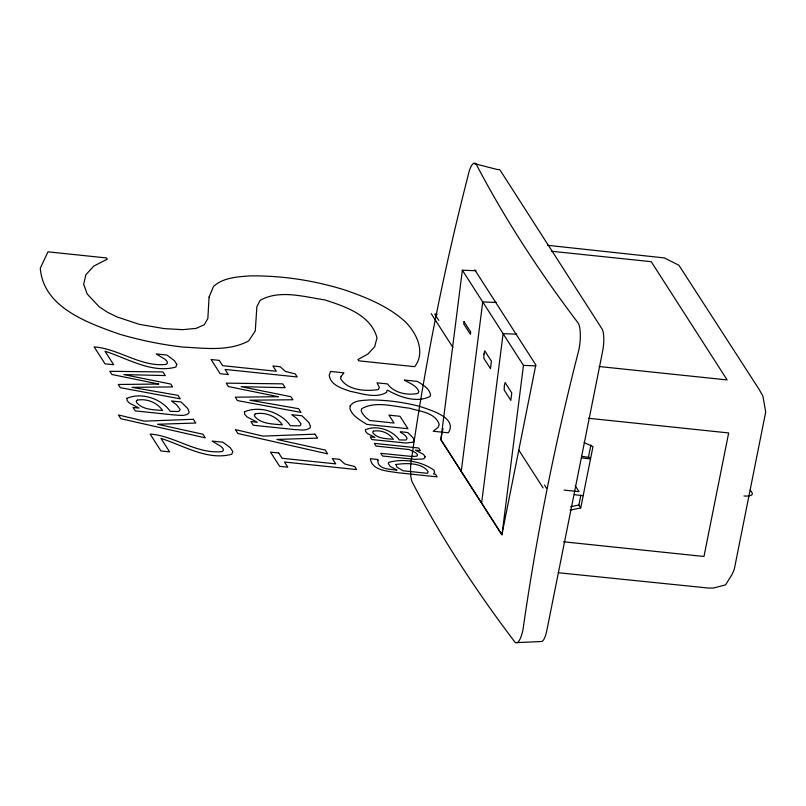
<?xml version="1.0" encoding="UTF-8"?>
<svg xmlns="http://www.w3.org/2000/svg" width="806" height="806" viewBox="0 0 806 806"><rect width="100%" height="100%" fill="white"/><g stroke="black" fill="none" stroke-linecap="round" stroke-linejoin="round"><path stroke-width="1.21" d="M462.362 270.232L440.882 439.623L501.977 534.781L523.457 365.4L462.362 270.232L475.983 270.715M461.254 471.339L482.723 301.958L496.355 302.441M481.615 503.065L503.095 333.674L516.717 334.158M442.01 433.457L440.781 439.613L501.876 534.771L535.819 364.896L474.724 269.738M442.504 430.988L442.998 428.53M570.084 510.117L580.723 507.911L578.879 505.03L580.834 495.227M588.43 457.224L590.879 444.972M580.723 507.911L592.974 446.625L584.149 442.575M570.598 506.742L578.879 505.03M517.351 642.583L542.065 641.465A17.581 4.806 -84 0 0 546.861 630.342L602.616 351.315A17.581 4.806 -84 0 0 601.961 328.818L500.345 170.54A17.581 4.806 -84 0 0 497.947 169.673L473.515 163.416M523.457 365.4L535.839 365.843M547.677 245.316L664.325 257.92L678.924 265.275L759.212 389.55L762.909 396.089L765.7 412.037L734.286 569.278L732.1 574.386L725.551 584.884L713.29 588.078L708.474 588.058L558.185 572.723M551.808 251.281L651.218 261.678L727.123 379.918L599.14 366.518M437.215 314.3L434.716 314.038L438.786 320.375M588.259 418.243L728.664 432.943L703.97 556.483L563.565 541.793M564.049 490.098L579.03 491.67L575.212 485.726M583.171 495.66L576.884 494.995A6.579 2.045 11.3 0 1 574.366 494.572M581.539 456.347L589.599 457.445L590.526 458.886L584.229 458.221A6.579 2.045 11.3 0 1 581.71 457.798M750.265 490.018L752.058 492.809A12.422 3.859 11.3 0 1 743.968 495.982M544.544 485.101L546.579 488.265M431.24 313.675L452.932 347.467M518.691 449.889L543.093 487.902M176.776 364.322L175.91 367.032C151.84 373.803 127.378 358.297 105.022 351.245L113.676 364.725L105.022 363.818L94.151 346.892C118.814 348.676 140.738 367.264 166.147 364.393L167.467 363.133L167.033 361.36L165.079 359.305L156.163 353.915L166.892 355.043L174.388 360.635L176.776 364.322M232.733 451.481L231.866 454.191C207.797 460.961 183.335 445.456 160.978 438.404L169.623 451.884L160.968 450.977L150.107 434.051C174.761 435.834 196.684 454.423 222.103 451.551L223.423 450.292L222.99 448.519L221.035 446.464L212.119 441.073L222.849 442.192L230.345 447.793L232.733 451.481M209.076 297.031L207.857 318.441L204.351 324.727L195.989 328.415L182.65 329.664L164.202 328.616L139.186 324.314L116.991 316.939L107.329 312.164L99.138 306.743L87.159 293.958L83.673 284.206L85.899 274.685L93.788 266.101L107.289 259.149L106.513 257.95L47.997 251.825L40.3 268.116C43.111 307.449 87.925 322.974 119.459 334.168C140.194 340.243 161.401 344.615 182.871 347.064C204.805 348.162 228.471 351.698 248.701 340.918L255.28 330.934L256.872 306.673L260.157 300.316C279.833 289.334 303.802 296.85 324.657 299.862C344.897 306.441 370.851 314.824 376.996 337.845L374.689 346.721L367.838 354.086L357.935 359.536L358.761 360.826L414.687 366.68C425.911 352.293 416.682 333.069 405.347 321.846C388.452 306.351 366.801 297.656 345.462 290.19C314.642 280.498 282.302 275.511 249.981 275.884C237.438 276.871 223.312 277.506 213.509 286.442L209.076 297.031M483.983 354.086L483.791 358.237L490.461 368.614L491.398 361.179L484.738 350.801L483.983 354.086M504.355 385.802L504.163 389.953L510.823 400.34L511.77 392.905L505.1 382.518L504.355 385.802M350.197 405.831L349.955 408.773C352.575 416.46 360.534 420.178 366.841 424.409L407.967 428.711L399.988 416.289L388.976 415.13L394.063 423.049L369.702 420.5L365.36 417.045L362.136 413.115L361.189 410.717L361.682 408.702C375.828 400.653 393.922 406.647 409.236 408.148C419.583 411.392 435.442 412.41 439.25 424.5L438.121 427.341L433.185 431.23L448.307 432.812C458.08 417.689 430.092 410.053 420.41 406.587C403.826 402.154 386.648 399.988 369.48 399.927C362.992 400.632 354.459 399.857 350.197 405.831M425.175 456.821L424.218 458.453L422.807 458.997L414.999 459.349L382.497 456.025L380.754 453.315L411.564 456.438L416.712 456.226L417.558 455.168A13.279 4.121 11.3 0 0 414.355 452.045L409.146 449.536L376.11 446.081L374.367 443.371L418.616 448.005L420.349 450.715L415.443 450.201L423.503 454.403L425.175 456.821M341.089 376.473L340.656 378.709C347.708 390.547 365.833 391.434 378.246 389.6L379.404 387.585L377.037 382.84L387.535 383.938C394.033 393.026 407.403 395.675 417.851 393.378L418.888 391.686C416.762 385.409 409.388 383.283 404.34 380.049L417.689 381.44C422.707 384.976 429.427 388.22 430.565 394.93L429.981 396.411C417.075 403.242 399.847 397.217 387.938 390.356L387.051 390.265L386.578 392.371C375.737 398.839 361.703 393.459 350.177 391.293C342.127 388.492 330.52 385.187 329.221 375.274L330.601 371.445L343.95 372.846L341.089 376.473M377.883 460.387C377.228 469.606 390.799 469.102 397.015 470.13L390.084 466.291L388.351 463.541L388.653 462.483C403.05 458.151 421.8 461.254 434.051 470.271L434.635 472.356L433.497 473.948L435.502 474.301L437.134 476.86L397.922 472.749C388.472 471.047 371.989 470.946 370.357 458.705L378.125 459.521L377.883 460.387M126.945 398.335L127.177 400.612L129.423 403.091L139.055 408.088L133.04 407.463L135.247 410.899L173.915 414.949C178.731 415.009 184.695 416.682 188.735 413.276L189.128 412.027L187.748 408.551L181.128 402.003L171.466 400.985L176.534 404.733L180.222 409.579L178.741 411.483L170.237 411.352C161.19 398.476 141.181 392.038 126.945 398.335M244.43 411.886L244.681 414.304L247.069 416.944L257.305 422.253L250.908 421.588L253.255 425.246L294.341 429.548C299.449 429.598 305.786 431.381 310.088 427.764L310.501 426.434L309.03 422.737L302.008 415.785L291.732 414.707L297.122 418.687L301.031 423.835L300.497 425.387L299.469 425.86L290.432 425.719C280.82 412.037 259.552 405.196 244.43 411.886M365.43 429.739L365.612 431.512L367.375 433.457L374.911 437.366L370.196 436.872L371.929 439.572L405.962 443.028L412.833 442.222L414.093 440.449L413.015 437.729L407.836 432.6C392.038 430.515 405.458 432.52 407.121 438.535L405.972 440.026L399.313 439.925C392.24 429.84 376.573 424.802 365.43 429.739M395.958 464.498L397.086 467.238L403.151 470.775L427.432 473.313L428.157 471.651C421.84 462.432 405.791 463.017 395.958 464.498M464.044 321.634L463.752 323.962L470.422 334.339L470.714 332.012L464.044 321.634M137.332 400.108L136.264 401.136L136.728 402.758C143.156 410.042 153.795 409.609 162.641 410.556C157.13 402.456 146.904 398.396 137.332 400.108M255.472 413.78L254.333 414.868L254.827 416.591C261.658 424.329 272.962 423.865 282.362 424.873C276.498 416.269 265.637 411.947 255.472 413.78M373.561 431.119L372.725 431.925L373.087 433.195C378.115 438.897 386.447 438.555 393.368 439.3C389.046 432.953 381.057 429.779 373.561 431.119M193.369 419.291L144.365 421.135L118.411 414.979L120.789 418.687L205.278 437.849L202.961 434.243L157.513 424.258L195.767 423.029L193.369 419.291M315.005 434.152L262.937 436.117L235.372 429.578L237.891 433.507L327.669 453.879L325.201 450.04L276.911 439.441L317.554 438.121L315.005 434.152M158.641 384.029L118.291 384.492L120.356 387.696L180.232 398.829L177.995 395.353L132.023 387.343L172.585 386.91L170.751 384.059L123.842 374.599L165.29 375.556L162.973 371.939L109.818 371.294L111.863 374.478L158.641 384.029M278.11 396.693L235.241 397.187L237.427 400.592L301.051 412.41L298.673 408.713L249.82 400.209L292.921 399.756L290.976 396.723L241.125 386.668L285.173 387.686L282.705 383.847L226.234 383.152L228.41 386.537L278.11 396.693M219.232 360.373L211.061 359.516L220.179 373.722L228.35 374.578L225.035 369.42L297.202 376.966L295.258 373.934L285.384 371.415L280.216 366.76L272.902 365.995L276.297 371.274L222.627 365.662L219.232 360.373M278.685 452.982L270.514 452.126L279.632 466.331L287.802 467.188L284.488 462.019L356.655 469.576L354.711 466.543L344.837 464.024L339.669 459.37L332.354 458.604L335.749 463.883L282.08 458.261L278.685 452.982M514.52 641.556A20.714 5.652 -84 0 0 523.013 629.466A2768.791 2520.775 -32.7 0 1 578.94 349.562A20.714 5.652 -84 0 0 578.174 323.045A4953.837 1539.037 11.3 0 1 476.346 164.444A20.714 5.652 -84 0 0 467.863 176.534A2768.791 2520.775 -32.7 0 0 411.926 456.438A20.714 5.652 -84 0 0 412.702 482.955A4953.837 1539.037 11.3 0 0 514.52 641.556"/></g></svg>
